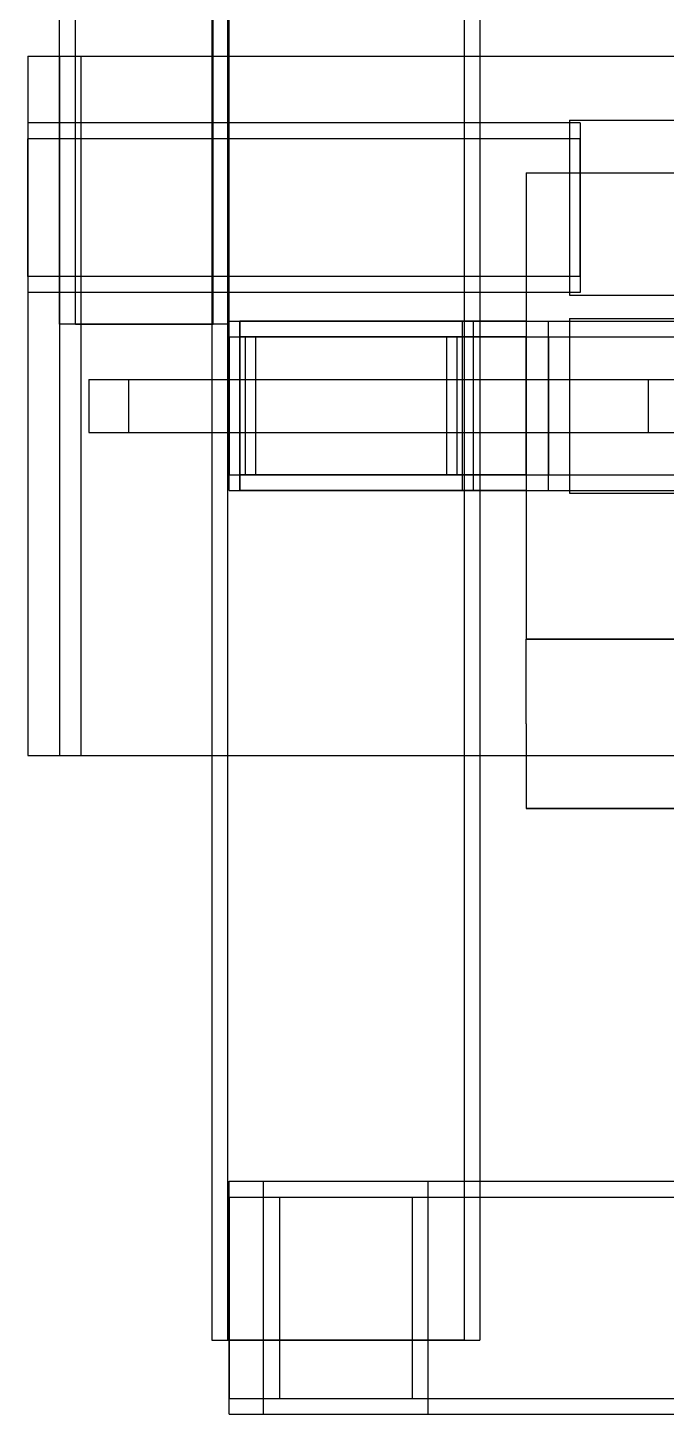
# Model space of a CAD drawing. Header units: millimetres. Extents: x -1175 to 655, y -895 to 720.
# Drawn here: x -495 to -434.8, y -435.2 to -304.4 of the extents above; entities that cross this region are included whole.
import ezdxf

# ---------------------------------------------------------------- set-up
doc = ezdxf.new("R2010")
doc.units = ezdxf.units.MM
doc.layers.add('HIDDEN', color=8, linetype='Continuous')
doc.layers.add('VISIBLE', color=7, linetype='Continuous')

msp = doc.modelspace()

# ---------------------------------------------------------------- linework, layer by layer
at = {"layer": 'HIDDEN'}
for points in [[(-492, -332.35), (-492, -173.2)], [(-490.5, -332.35), (-490.5, -173.2)], [(-490.5, -332.35), (-490.5, -173.2)], [(-477.5, -332.35), (-477.5, -173.2)], [(-477.5, -332.35), (-477.5, -173.2)], [(-476, -332.35), (-476, -173.2)], [(-476, -332.35), (-476, -208.2)], [(-477.65, -270.2), (-477.65, -428.2)], [(-476.15, -270.2), (-476.15, -428.2)], [(-476.15, -270.2), (-476.15, -428.2)], [(-453.85, -270.2), (-453.85, -428.2)], [(-453.85, -270.2), (-453.85, -428.2)], [(-452.35, -270.2), (-452.35, -428.2)], [(-495, -307.05), (-490, -307.05)], [(-495, -307.05), (-495, -373.05)], [(-492, -332.35), (-492, -307.05)], [(-492, -307.05), (-352, -307.05)], [(-492, -307.05), (-492, -373.05)], [(-490, -307.05), (-490, -373.05)], [(-477.65, -307.05), (-477.65, -373.05)], [(-452.35, -307.05), (-452.35, -373.05)], [(-495, -313.35), (-495, -329.35)], [(-495, -313.35), (-495, -329.35)], [(-442.9, -313.35), (-495, -313.35)], [(-442.9, -313.35), (-495, -313.35)], [(-443.9, -313.1), (-432.9, -313.1)], [(-443.9, -313.1), (-432.9, -313.1)], [(-443.9, -313.1), (-443.9, -329.6)], [(-443.9, -313.1), (-443.9, -329.6)], [(-442.9, -313.35), (-442.9, -329.35)], [(-442.9, -313.35), (-442.9, -329.35)], [(-442.9, -314.85), (-495, -314.85)], [(-442.9, -314.85), (-495, -314.85)], [(-495, -327.85), (-495, -314.85)], [(-495, -327.85), (-495, -314.85)], [(-442.9, -327.85), (-442.9, -314.85)], [(-442.9, -327.85), (-442.9, -314.85)], [(-448, -318.05), (-424, -318.05)], [(-448, -318.05), (-448, -362.05)], [(-442.9, -327.85), (-495, -327.85)], [(-442.9, -327.85), (-495, -327.85)], [(-442.9, -329.35), (-495, -329.35)], [(-442.9, -329.35), (-495, -329.35)], [(-443.9, -329.6), (-432.9, -329.6)], [(-443.9, -329.6), (-432.9, -329.6)], [(-476, -332.05), (-454, -332.05)], [(-476, -332.05), (-454, -332.05)], [(-476, -348.05), (-476, -332.05)], [(-476, -348.05), (-476, -332.05)], [(-476, -332.05), (-445.9, -332.05)], [(-476, -348.05), (-476, -332.05)], [(-476, -332.05), (-445.9, -332.05)], [(-476, -348.05), (-476, -332.05)], [(-475, -332.05), (-475, -348.05)], [(-475, -332.05), (-475, -348.05)], [(-448, -332.05), (-475, -332.05)], [(-448, -332.05), (-475, -332.05)], [(-475, -332.05), (-475, -348.05)], [(-475, -332.05), (-453, -332.05)], [(-475, -332.05), (-64, -332.05)], [(-475, -348.05), (-475, -332.05)], [(-454, -348.05), (-454, -332.05)], [(-454, -348.05), (-454, -332.05)], [(-453, -332.05), (-453, -348.05)], [(-448, -332.05), (-448, -348.05)], [(-448, -332.05), (-448, -348.05)], [(-448, -332.05), (-448, -348.05)], [(-445.9, -348.05), (-445.9, -332.05)], [(-445.9, -348.05), (-445.9, -332.05)], [(-443.9, -331.8), (-432.9, -331.8)], [(-443.9, -331.8), (-432.9, -331.8)], [(-443.9, -331.8), (-443.9, -348.3)], [(-443.9, -331.8), (-443.9, -348.3)], [(-476, -332.35), (-492, -332.35)], [(-476, -332.35), (-492, -332.35)], [(-490.5, -332.35), (-477.5, -332.35)], [(-490.5, -332.35), (-477.5, -332.35)], [(-476, -333.55), (-445.9, -333.55)], [(-476, -333.55), (-445.9, -333.55)], [(-476, -333.55), (-476, -346.55)], [(-476, -333.55), (-476, -346.55)], [(-448, -333.55), (-475, -333.55)], [(-448, -333.55), (-475, -333.55)], [(-475, -346.55), (-475, -333.55)], [(-475, -346.55), (-475, -333.55)], [(-475, -333.55), (-64, -333.55)], [(-475, -333.55), (-64, -333.55)], [(-475, -333.55), (-475, -346.55)], [(-475, -333.55), (-475, -346.55)], [(-474.5, -333.55), (-455.5, -333.55)], [(-474.5, -333.55), (-474.5, -346.55)], [(-474.5, -333.55), (-455.5, -333.55)], [(-474.5, -333.55), (-474.5, -346.55)], [(-473.5, -333.55), (-454.5, -333.55)], [(-473.5, -346.55), (-473.5, -333.55)], [(-455.5, -333.55), (-455.5, -346.55)], [(-455.5, -333.55), (-455.5, -346.55)], [(-454.5, -346.55), (-454.5, -333.55)], [(-448, -346.55), (-448, -333.55)], [(-448, -346.55), (-448, -333.55)], [(-445.9, -333.55), (-445.9, -346.55)], [(-445.9, -333.55), (-445.9, -346.55)], [(-489.25, -337.55), (-485.5, -337.55)], [(-489.25, -337.55), (-436.5, -337.55)], [(-489.25, -337.55), (-489.25, -342.55)], [(-485.5, -337.55), (-432.75, -337.55)], [(-485.5, -337.55), (-485.5, -342.55)], [(-436.5, -337.55), (-432.75, -337.55)], [(-436.5, -337.55), (-436.5, -342.55)], [(-489.25, -342.55), (-485.5, -342.55)], [(-489.25, -342.55), (-436.5, -342.55)], [(-485.5, -342.55), (-432.75, -342.55)], [(-436.5, -342.55), (-432.75, -342.55)], [(-476, -346.55), (-445.9, -346.55)], [(-476, -346.55), (-445.9, -346.55)], [(-448, -346.55), (-475, -346.55)], [(-448, -346.55), (-475, -346.55)], [(-475, -346.55), (-64, -346.55)], [(-475, -346.55), (-64, -346.55)], [(-474.5, -346.55), (-455.5, -346.55)], [(-474.5, -346.55), (-455.5, -346.55)], [(-473.5, -346.55), (-454.5, -346.55)], [(-476, -348.05), (-454, -348.05)], [(-476, -348.05), (-454, -348.05)], [(-476, -348.05), (-445.9, -348.05)], [(-476, -348.05), (-445.9, -348.05)], [(-448, -348.05), (-475, -348.05)], [(-448, -348.05), (-475, -348.05)], [(-475, -348.05), (-453, -348.05)], [(-475, -348.05), (-64, -348.05)], [(-443.9, -348.3), (-432.9, -348.3)], [(-443.9, -348.3), (-432.9, -348.3)], [(-448, -362.05), (-424, -362.05)], [(-448, -362.05), (-447.91, -362.05)], [(-447.91, -362.05), (-448, -362.05)], [(-447.91, -362.05), (-447.22, -362.05)], [(-447.22, -362.05), (-447.91, -362.05)], [(-447.22, -362.05), (-445.88, -362.05)], [(-445.88, -362.05), (-447.22, -362.05)], [(-445.88, -362.05), (-443.96, -362.05)], [(-443.96, -362.05), (-445.88, -362.05)], [(-443.96, -362.05), (-441.58, -362.05)], [(-441.58, -362.05), (-443.96, -362.05)], [(-441.58, -362.05), (-438.87, -362.05)], [(-438.87, -362.05), (-441.58, -362.05)], [(-438.87, -362.05), (-436, -362.05)], [(-436, -362.05), (-438.87, -362.05)], [(-433.13, -362.05), (-436, -362.05)], [(-436, -362.05), (-433.13, -362.05)], [(-495, -373.05), (-490, -373.05)], [(-492, -373.05), (-352, -373.05)], [(-448, -373.05), (-424, -373.05)], [(-448, -378.05), (-447.91, -378.05)], [(-447.91, -378.05), (-447.22, -378.05)], [(-447.22, -378.05), (-445.88, -378.05)], [(-445.88, -378.05), (-443.96, -378.05)], [(-443.96, -378.05), (-441.58, -378.05)], [(-441.58, -378.05), (-438.87, -378.05)], [(-438.87, -378.05), (-436, -378.05)], [(-436, -378.05), (-433.13, -378.05)], [(-476, -413.2), (-452.35, -413.2)], [(-476, -428.2), (-476, -413.2)], [(-476, -413.2), (-351.8, -413.2)], [(-476, -435.2), (-476, -413.2)], [(-472.75, -413.2), (-457.25, -413.2)], [(-472.75, -413.2), (-457.25, -413.2)], [(-472.75, -435.2), (-472.75, -413.2)], [(-472.75, -428.2), (-472.75, -413.2)], [(-457.25, -428.2), (-457.25, -413.2)], [(-457.25, -435.2), (-457.25, -413.2)], [(-476, -414.7), (-351.8, -414.7)], [(-476, -414.7), (-351.8, -414.7)], [(-476, -414.7), (-476, -433.7)], [(-476, -414.7), (-476, -433.7)], [(-471.25, -414.7), (-458.75, -414.7)], [(-471.25, -414.7), (-471.25, -428.2)], [(-471.25, -414.7), (-458.75, -414.7)], [(-471.25, -414.7), (-471.25, -433.7)], [(-458.75, -414.7), (-458.75, -428.2)], [(-458.75, -414.7), (-458.75, -433.7)], [(-477.65, -428.2), (-452.35, -428.2)], [(-453.85, -428.2), (-476.15, -428.2)], [(-453.85, -428.2), (-476.15, -428.2)], [(-476, -433.7), (-351.8, -433.7)], [(-476, -433.7), (-351.8, -433.7)], [(-471.25, -433.7), (-458.75, -433.7)], [(-476, -435.2), (-351.8, -435.2)], [(-472.75, -435.2), (-457.25, -435.2)]]:
    msp.add_lwpolyline(points, dxfattribs=at)
at = {"layer": 'VISIBLE'}
for points in [[(-492, -307.05), (-492, -271.2)], [(-477.65, -271.2), (-477.65, -307.05)], [(-452.35, -293.3), (-452.35, -307.05)], [(-495, -307.05), (-490, -307.05)], [(-495, -307.05), (-495, -373.05)], [(-492, -307.05), (-352, -307.05)], [(-492, -307.05), (-492, -373.05)], [(-490, -307.05), (-490, -373.05)], [(-448, -318.05), (-424, -318.05)], [(-448, -318.05), (-448, -332.05)], [(-475, -332.05), (-475, -348.05)], [(-475, -332.05), (-453, -332.05)], [(-475, -332.05), (-97.5, -332.05)], [(-475, -348.05), (-475, -332.05)], [(-453, -332.05), (-453, -348.05)], [(-473.5, -333.55), (-454.5, -333.55)], [(-473.5, -346.55), (-473.5, -333.55)], [(-454.5, -346.55), (-454.5, -333.55)], [(-473.5, -346.55), (-454.5, -346.55)], [(-475, -348.05), (-453, -348.05)], [(-475, -348.05), (-97.5, -348.05)], [(-448, -348.05), (-448, -362.05)], [(-448, -362.05), (-424, -362.05)], [(-448, -370.05), (-448, -362.05)], [(-448, -370.05), (-448, -378.05)], [(-495, -373.05), (-490, -373.05)], [(-492, -373.05), (-448, -373.05)], [(-477.65, -373.05), (-477.65, -428.2)], [(-452.35, -373.05), (-452.35, -428.2)], [(-447.91, -378.05), (-448, -378.05)], [(-447.22, -378.05), (-447.91, -378.05)], [(-445.88, -378.05), (-447.22, -378.05)], [(-443.96, -378.05), (-445.88, -378.05)], [(-441.58, -378.05), (-443.96, -378.05)], [(-438.87, -378.05), (-441.58, -378.05)], [(-436, -378.05), (-438.87, -378.05)], [(-433.13, -378.05), (-436, -378.05)], [(-452.35, -413.2), (-400.89, -413.2)], [(-477.65, -428.2), (-452.35, -428.2)], [(-476, -435.2), (-476, -428.2)], [(-472.75, -435.2), (-472.75, -428.2)], [(-471.25, -428.2), (-471.25, -433.7)], [(-458.75, -428.2), (-458.75, -433.7)], [(-457.25, -435.2), (-457.25, -428.2)], [(-471.25, -433.7), (-458.75, -433.7)], [(-476, -435.2), (-354.8, -435.2)], [(-472.75, -435.2), (-457.25, -435.2)]]:
    msp.add_lwpolyline(points, dxfattribs=at)

doc.saveas('drawing.dxf')
